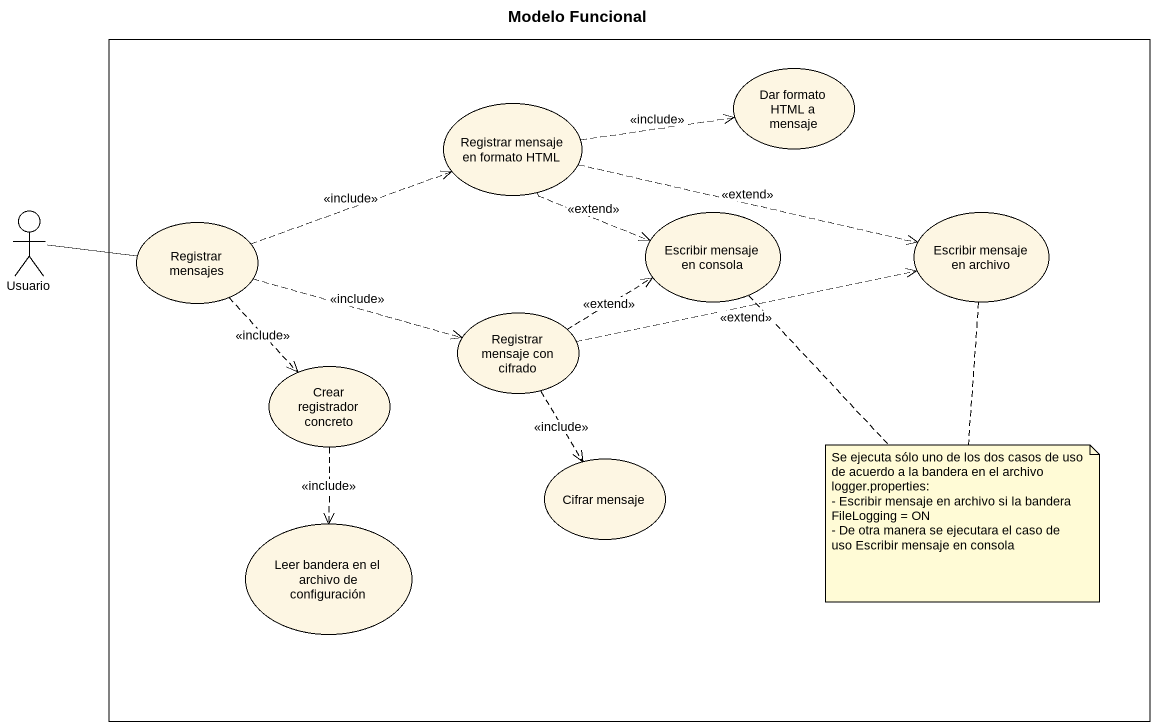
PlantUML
@startuml
title Modelo Funcional
rectangle " " as rectangle1 {
  usecase "Registrar mensaje en formato HTML" as Registrar_mensaje_en
  usecase "Dar formato HTML a mensaje" as Dar_formato_HTML_a_mensaje
  usecase "Escribir mensaje en consola" as Escribir_mensaje_en_consola
  usecase "Escribir mensaje en archivo" as Escribir_mensaje_en_archivo
  usecase "Registrar mensajes" as Registrar_mensajes
  usecase "Registrar mensaje con cifrado" as Registrar_mensaje_con
  usecase "Crear registrador concreto" as Crear_registrador_concreto
  usecase "Cifrar mensaje" as Cifrar_mensaje
  usecase "Leer bandera en el archivo de configuración" as Leer_bandera_en_el_archivo
}
actor Usuario
Registrar_mensaje_en .right.> Dar_formato_HTML_a_mensaje : <<include>>
Registrar_mensaje_en .right.> Escribir_mensaje_en_consola : <<extend>>
Registrar_mensaje_en .right.> Escribir_mensaje_en_archivo : <<extend>>
Usuario -right- Registrar_mensajes
Registrar_mensajes .right.> Registrar_mensaje_en : <<include>>
Registrar_mensajes .right.> Registrar_mensaje_con : <<include>>
Registrar_mensajes ..> Crear_registrador_concreto : <<include>>
Registrar_mensaje_con .right.> Escribir_mensaje_en_consola : <<extend>>
Registrar_mensaje_con .right.> Escribir_mensaje_en_archivo : <<extend>>
Registrar_mensaje_con ..> Cifrar_mensaje : <<include>>
Crear_registrador_concreto ..> Leer_bandera_en_el_archivo : <<include>>
note as N1
  Se ejecuta sólo uno de los dos casos de uso de acuerdo a la bandera en el archivo logger.properties:
  - Escribir mensaje en archivo si la bandera FileLogging = ON
  - De otra manera se ejecutara el caso de uso Escribir mensaje en consola
end note
N1 .. Escribir_mensaje_en_consola
N1 .. Escribir_mensaje_en_archivo
@enduml
